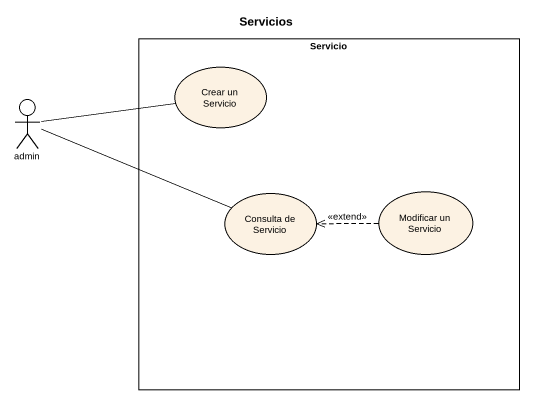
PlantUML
@startuml
title Servicios
rectangle Servicio {
  usecase "Crear un Servicio" as Crear_un_Servicio
  usecase "Consulta de Servicio" as Consulta_de_Servicio
  usecase "Modificar un Servicio" as Modificar_un_Servicio
}
actor admin
admin -right- Crear_un_Servicio
admin -right- Consulta_de_Servicio
Modificar_un_Servicio .left.> Consulta_de_Servicio : <<extend>>
@enduml
